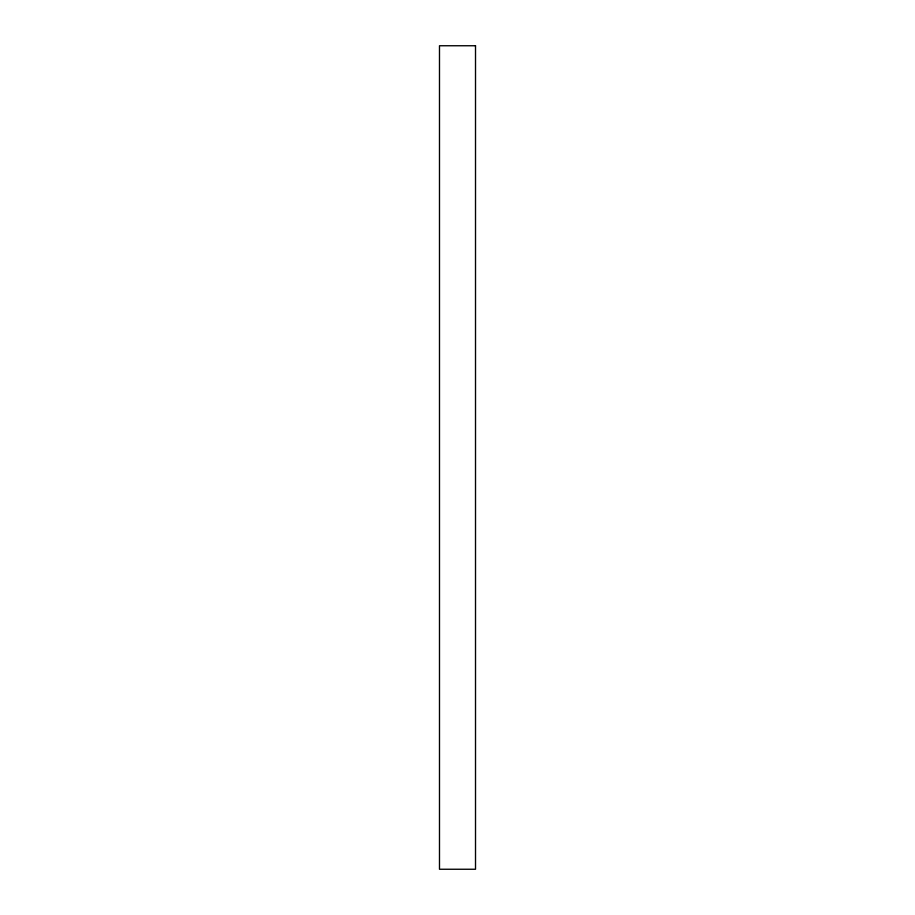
<?xml version="1.0" encoding="UTF-8"?>
<svg xmlns="http://www.w3.org/2000/svg" width="915" height="915" viewBox="0 0 915 915"><rect width="100%" height="100%" fill="white"/><g stroke="black" fill="none" stroke-linecap="round" stroke-linejoin="round"><path stroke-width="1.37" d="M475.514 45.75L439.486 45.75L439.486 869.25L475.514 869.25L475.514 45.75"/></g></svg>
